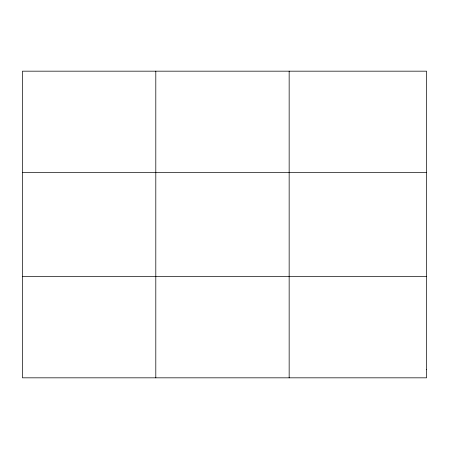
<?xml version="1.0" encoding="UTF-8"?>
<svg xmlns="http://www.w3.org/2000/svg" width="449" height="449" viewBox="0 0 449 449"><rect width="100%" height="100%" fill="white"/><g stroke="black" fill="none" stroke-linecap="round" stroke-linejoin="round"><path stroke-width="0.67" d="M155.803 71.172L155.803 377.828M289.156 71.172L289.156 377.828M22.45 172.371L426.55 172.371M22.45 276.629L426.55 276.629M426.55 369.392L426.55 377.828L22.45 377.828L22.45 71.172L426.55 71.172L426.55 369.392"/></g></svg>
